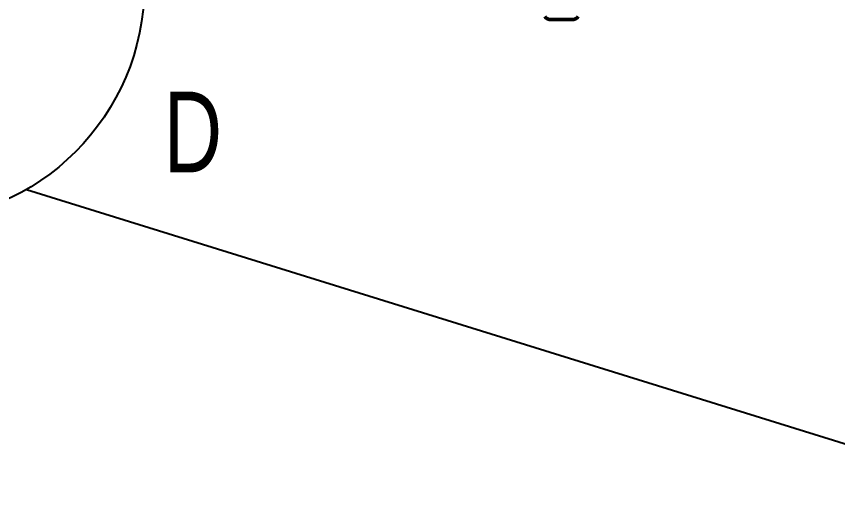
# Model space of a CAD drawing. Header units: millimetres. Extents: x 263 to 2983, y 441 to 2500.
# Drawn here: x 2193 to 2406.4, y 2150 to 2275.9 of the extents above; entities that cross this region are included whole.
import ezdxf

# ---------------------------------------------------------------- set-up
doc = ezdxf.new("R2010")
doc.units = ezdxf.units.MM
doc.header["$LTSCALE"] = 0.5
doc.layers.add('BOL', color=7, linetype='Continuous', lineweight=50)
for name, color, linetype in [('HAT', 3, 'Continuous'), ('THIN', 8, 'Continuous'), ('TXT', 114, 'Continuous')]:
    doc.layers.add(name, color=color, linetype=linetype)
doc.styles.add('SLDTEXTSTYLE0', font='TXT', dxfattribs={"width": 0.75})

msp = doc.modelspace()

# ---------------------------------------------------------------- linework, layer by layer
at = {"layer": 'BOL'}
for p, q in [((2334.21, 2275.04), (2331.92, 2275.04)), ((2337.36, 2275.04), (2334.21, 2275.04)), ((2337.4, 2275.04), (2337.36, 2275.04))]:
    msp.add_line(p, q, dxfattribs=at)
for centre, start, end in [((2331.92, 2277.04), 215.6925, 270), ((2337.4, 2277.04), 270, 324.3075)]:
    msp.add_arc(centre, 2, start, end, dxfattribs=at)
at = {"layer": 'HAT'}
msp.add_circle((2165.07, 2283.9), 61.16, dxfattribs=at)
at = {"layer": 'THIN'}
msp.add_line((2195.56, 2230.87), (2455.98, 2149.96), dxfattribs=at)

# ---------------------------------------------------------------- texts
at = {"layer": 'TXT', "insert": (2231.24, 2256.33), "char_height": 21, "attachment_point": 1, "style": 'SLDTEXTSTYLE0'}
msp.add_mtext('D', dxfattribs=at)

doc.saveas('drawing.dxf')
